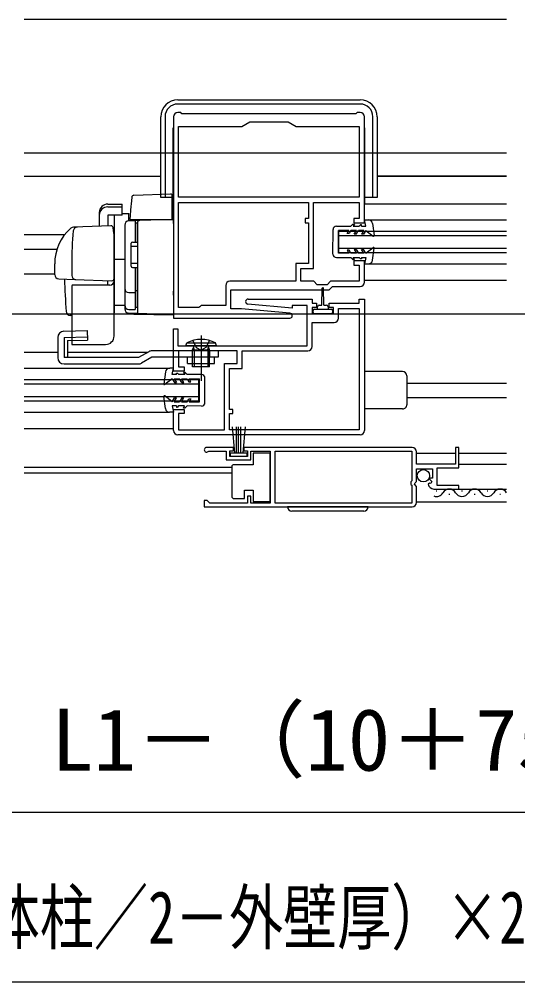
# Model space of a CAD drawing. Units: millimetres, scale not verified. Extents: x -875 to 875, y -1304 to 1297.
# Drawn here: x -550.4 to -432.9, y -859.2 to -632.2 of the extents above; entities that cross this region are included whole.
import ezdxf
from ezdxf.enums import TextEntityAlignment as Align

# ---------------------------------------------------------------- set-up
doc = ezdxf.new("R2010")
doc.units = ezdxf.units.MM
doc.header["$LTSCALE"] = 8
for name, color, linetype in [('0-3_YKK_11', 7, 'Continuous'), ('0-5_YKK_12', 2, 'Continuous'), ('0-6_YKK_13', 4, 'Continuous'), ('0-8_YKK_D', 6, 'Continuous')]:
    doc.layers.add(name, color=color, linetype=linetype)
doc.styles.add('ＭＳ ゴシック', font='')
doc.styles.get('ＭＳ ゴシック').set_extended_font_data('MS Gothic')

msp = doc.modelspace()

# ---------------------------------------------------------------- linework, layer by layer
at = {"layer": '0-3_YKK_11'}
for p, q in [((-486.548, -701.501), (-497.96, -700.503)), ((-470, -730.199), (-513, -730.199)), ((-506.75, -747.199), (-457.75, -747.199))]:
    msp.add_line(p, q, dxfattribs=at)
for points in [[(-514, -655.199), (-514, -702.699), (-486.6, -702.699)], [(-470, -654.199), (-470.7, -654.199), (-471, -654.499), (-512, -654.499), (-512.3, -654.199), (-513, -654.199)], [(-469, -694.199), (-469, -689.199), (-471.5, -689.199), (-471.5, -690.199), (-470.2, -690.199), (-470.2, -693.999), (-476.997, -693.999), (-477.797, -694.799), (-480.1, -694.799), (-480.9, -693.999), (-484, -693.999), (-484, -690.999), (-481, -690.999), (-481, -675.399), (-470.2, -675.399), (-470.2, -679.199), (-471.5, -679.199), (-471.5, -680.199), (-469, -680.199), (-469, -655.199)], [(-512.8, -675.399), (-482.2, -675.399), (-482.2, -679.199), (-483, -679.199), (-483, -680.199), (-482.2, -680.199), (-482.2, -689.799), (-485.2, -689.799), (-485.2, -693.999), (-500.7, -693.999)], [(-501.7, -694.999), (-501.7, -699.699), (-507.5, -699.699), (-507.8, -699.999), (-508, -700.199), (-512.8, -700.199), (-512.8, -675.399)], [(-498.047, -700.499), (-500.5, -700.499), (-500.5, -695.999), (-477.3, -695.999), (-476.5, -695.199), (-470, -695.199)], [(-496.4, -698.199), (-481.3, -698.199), (-481.3, -699.199), (-480.3, -699.199), (-480.3, -700.199), (-481.3, -700.199), (-481.3, -701.699), (-476.3, -701.699), (-476.3, -700.199), (-477.3, -700.199), (-477.3, -699.199), (-470.2, -699.199), (-470.2, -698.199), (-469, -698.199), (-469, -729.199)], [(-514, -729.199), (-514, -724.199), (-511.5, -724.199), (-511.5, -725.199), (-512.8, -725.199), (-512.8, -728.999), (-502, -728.999), (-502, -713.399), (-499, -713.399), (-499, -710.399), (-512.8, -710.399), (-512.8, -714.199), (-511.5, -714.199), (-511.5, -715.199), (-514, -715.199), (-514, -705.199), (-513, -705.199), (-513, -709.199), (-482.5, -709.199), (-482.5, -699.699), (-486, -699.699), (-486, -700.311), (-496.452, -699.397)], [(-475.1, -702.699), (-475.1, -700.399), (-470.2, -700.399), (-470.2, -728.999)], [(-481.3, -709.399), (-481.3, -703.699), (-476.1, -703.699)], [(-470.2, -728.999), (-500.8, -728.999), (-500.8, -725.199), (-500, -725.199), (-500, -724.199), (-500.8, -724.199), (-500.8, -714.599), (-497.8, -714.599), (-497.8, -710.399), (-482.3, -710.399)], [(-457.75, -733.199), (-497.45, -733.199), (-497.45, -733.999), (-496.55, -733.999), (-496.55, -735.299), (-500.75, -735.299), (-500.75, -733.999), (-499.85, -733.999), (-499.85, -733.199), (-506.2, -733.199)], [(-452.654, -742.999), (-446.75, -742.999), (-446.75, -742.199), (-451.85, -742.199), (-451.85, -737.999), (-446.75, -737.999), (-446.75, -733.199), (-447.55, -733.199), (-447.55, -737.099), (-456.75, -737.099), (-456.75, -734.199)], [(-505.845, -734.169), (-505.652, -734.099), (-501.55, -734.099), (-501.55, -736.099), (-495.75, -736.099), (-495.75, -734.099), (-491.253, -734.099), (-491.253, -746.299), (-495.75, -746.299), (-495.75, -744.699), (-496.55, -744.699), (-496.55, -746.299), (-505.45, -746.299), (-505.75, -745.999), (-506.05, -745.699), (-506.75, -745.699), (-506.75, -747.199)], [(-456.75, -746.199), (-456.75, -742.367), (-457.203, -741.827), (-457.05, -741.499), (-456.75, -741.199), (-456.75, -738.199), (-452.95, -738.199), (-452.95, -740.399), (-453.567, -740.399), (-453.674, -740.657), (-453.109, -741.223), (-453.379, -741.691), (-453.698, -741.606), (-453.949, -741.817)]]:
    msp.add_lwpolyline(points, dxfattribs=at)
for points in [[(-470.2, -674.199), (-512.8, -674.199), (-512.8, -657.499), (-497.905, -657.499), (-496, -656.399), (-487, -656.399), (-485.095, -657.499), (-470.2, -657.499)], [(-490.053, -734.099), (-457.85, -734.099), (-457.85, -741.099), (-458.05, -741.299), (-458.05, -741.899), (-457.85, -742.099), (-457.85, -746.299), (-490.053, -746.299)]]:
    msp.add_lwpolyline(points, close=True, dxfattribs=at)
for centre, radius, start, end in [((-513, -655.199), 1, 90.00001, 179.99999), ((-470, -655.199), 1, 0.00004, 90.00002), ((-500.7, -694.999), 1, 90.00001, 179.99999), ((-470, -694.199), 1, 270.00001, 359.99999), ((-496.4, -698.799), 0.6, 90, 265.00004), ((-498.047, -701.499), 1, 84.99956, 89.99982), ((-486.6, -702.099), 0.6, 270.00003, 84.99973), ((-476.1, -702.699), 1, 270.00001, 359.99999), ((-482.3, -709.399), 1, 270.00001, 359.99999), ((-513, -729.199), 1, 180.00001, 269.99999), ((-470, -729.199), 1, 270.00047, 0.00045), ((-506.2, -733.749), 0.55, 90.00003, 310.11942), ((-457.75, -734.199), 1, 0.00001, 89.99999), ((-452.654, -741.699), 1.3, 185.2159, 270.00002), ((-457.75, -746.199), 1, 270.00001, 359.99999)]:
    msp.add_arc(centre, radius, start, end, dxfattribs=at)
at = {"layer": '0-5_YKK_12'}
for p, q in [((-549.225, -632.2), (-435.5, -632.2)), ((-549.225, -669.2), (-517, -669.2)), ((-549.225, -669.2), (-517, -669.2)), ((-466, -669.2), (-435.5, -669.2)), ((-435.5, -669.2), (-466, -669.2)), ((-469, -675.699), (-435.5, -675.699)), ((-468.075, -679.499), (-435.5, -679.499)), ((-549.225, -683), (-539.647, -683)), ((-475, -687.199), (-475, -682.199)), ((-475, -682.199), (-435.5, -682.199)), ((-475, -683.199), (-435.5, -683.199)), ((-549.225, -686.4), (-541.462, -686.4)), ((-475, -686.199), (-435.5, -686.199)), ((-475, -687.199), (-435.5, -687.199)), ((-468.075, -689.899), (-435.5, -689.899)), ((-549.225, -692.204), (-542, -692.204)), ((-469, -693.699), (-435.5, -693.699)), ((-721, -701.7), (-147, -701.7)), ((-549.225, -710.699), (-541.3, -710.699)), ((-538.965, -710.699), (-519.998, -710.699)), ((-549.225, -714.499), (-514.905, -714.499)), ((-549.225, -717.199), (-508, -717.199)), ((-508, -722.199), (-508, -717.199)), ((-549.225, -718.199), (-508, -718.199)), ((-459, -718), (-435.5, -718)), ((-549.225, -721.199), (-508, -721.199)), ((-459, -721.4), (-435.5, -721.4)), ((-549.225, -722.199), (-508, -722.199)), ((-549.225, -724.899), (-514.923, -724.899)), ((-549.225, -728.699), (-514, -728.699)), ((-456.752, -734.499), (-447.55, -734.499)), ((-446.75, -734.499), (-435.5, -734.499)), ((-446.75, -737.099), (-435.5, -737.099)), ((-549.225, -737.8), (-500.253, -737.8)), ((-549.225, -739.2), (-500.253, -739.2)), ((-452.654, -742.999), (-435.5, -742.999)), ((-456.752, -745.999), (-435.5, -745.999))]:
    msp.add_line(p, q, dxfattribs=at)
at = {"layer": '0-6_YKK_13'}
for p, q in [((-513, -651.2), (-470, -651.2)), ((-470, -652.2), (-513, -652.2)), ((-517, -674.2), (-517, -655.2)), ((-516, -655.2), (-516, -674.2)), ((-467, -674.2), (-467, -655.2)), ((-466, -655.2), (-466, -674.2)), ((-514.1, -679.402), (-514.1, -657.8)), ((-514.1, -657.8), (-514, -657.8)), ((-469, -657.8), (-468.9, -657.8)), ((-468.9, -675.699), (-468.9, -657.8)), ((-549.225, -663.7), (-435.5, -663.7)), ((-523.843, -674.171), (-523.984, -675.788)), ((-523.362, -673.715), (-514.61, -673.41)), ((-514.3, -675.42), (-514.3, -673.709)), ((-514.1, -673.474), (-514, -673.474)), ((-469, -673.474), (-468.9, -673.474)), ((-529.5, -675.785), (-526.1, -675.785)), ((-526.1, -678.391), (-526.1, -676.448)), ((-523.984, -675.788), (-524.024, -676.245)), ((-514.1, -674.2), (-517, -674.2)), ((-514.1, -674.651), (-514, -674.651)), ((-469, -674.651), (-468.9, -674.651)), ((-466, -674.2), (-468.9, -674.2)), ((-531.5, -677.729), (-531.5, -678.391)), ((-531.5, -678.391), (-531.5, -681.021)), ((-529.5, -678.391), (-529.5, -680.951)), ((-526.1, -678.391), (-529.5, -678.391)), ((-528, -678.534), (-528, -684.278)), ((-526.1, -678.009), (-524.535, -677.982)), ((-524.535, -679.767), (-524.535, -677.982)), ((-528.744, -680.925), (-537.573, -681.233)), ((-525.5, -680.748), (-525.5, -699.628)), ((-522.017, -679.679), (-524.535, -679.767)), ((-523, -679.748), (-524.5, -679.748)), ((-523, -679.748), (-523, -684.748)), ((-523, -680.248), (-522.5, -680.248)), ((-522.5, -680.178), (-522.5, -680.678)), ((-522.5, -684.748), (-522.5, -680.248)), ((-522.5, -680.678), (-522.5, -696.124)), ((-514, -679.399), (-522.017, -679.679)), ((-515, -679.434), (-514, -679.399)), ((-514, -680.398), (-514, -679.399)), ((-514, -680.398), (-514, -696.338)), ((-475.601, -680.999), (-472.2, -680.999)), ((-472.2, -680.999), (-471.7, -680.499)), ((-471.7, -680.499), (-471.334, -680.499)), ((-471.334, -680.499), (-471.623, -680.999)), ((-471.623, -680.999), (-470.2, -680.999)), ((-470.2, -680.999), (-469.9, -680.699)), ((-469.7, -680.999), (-468.7, -680.999)), ((-467.084, -680.367), (-466.701, -683.232)), ((-536.741, -681.204), (-537.589, -681.234)), ((-528.038, -682.644), (-528.232, -681.35)), ((-528, -682.899), (-528.038, -682.644)), ((-528, -706.899), (-528, -682.599)), ((-528, -684.599), (-528, -682.899)), ((-528, -693.381), (-528, -682.899)), ((-528, -684.599), (-528, -682.899)), ((-476.407, -687.598), (-476.401, -681.798)), ((-475.107, -687.399), (-475.101, -681.999)), ((-472.662, -681.999), (-475.101, -681.999)), ((-473.066, -682.699), (-472.662, -681.999)), ((-472.604, -682.699), (-473.066, -682.699)), ((-472.2, -681.999), (-472.604, -682.699)), ((-470.862, -681.999), (-472.2, -681.999)), ((-471.381, -682.899), (-470.862, -681.999)), ((-470.92, -682.899), (-471.381, -682.899)), ((-470.92, -682.899), (-470.4, -681.999)), ((-469.162, -681.999), (-470.4, -681.999)), ((-469.162, -681.999), (-469.682, -682.899)), ((-469.22, -682.899), (-469.682, -682.899)), ((-468.7, -681.999), (-469.22, -682.899)), ((-468.7, -681.999), (-466.942, -683.368)), ((-528, -684.599), (-528, -685.199)), ((-528, -684.599), (-528, -685.199)), ((-528, -684.599), (-528, -685.199)), ((-524, -690.448), (-524, -685.048)), ((-523.7, -684.748), (-522.5, -684.748)), ((-522.5, -684.199), (-522.5, -684.699)), ((-528, -685.599), (-528, -686.199)), ((-524, -685.748), (-522.5, -685.748)), ((-472.662, -687.399), (-475.107, -687.399)), ((-473.066, -686.699), (-472.662, -687.399)), ((-472.604, -686.699), (-473.066, -686.699)), ((-472.2, -687.399), (-472.604, -686.699)), ((-470.862, -687.399), (-472.2, -687.399)), ((-471.381, -686.499), (-470.862, -687.399)), ((-470.92, -686.499), (-471.381, -686.499)), ((-470.92, -686.499), (-470.4, -687.399)), ((-469.162, -687.399), (-470.4, -687.399)), ((-469.22, -686.499), (-469.682, -686.499)), ((-469.162, -687.399), (-469.682, -686.499)), ((-468.7, -687.399), (-469.22, -686.499)), ((-468.7, -687.399), (-466.942, -686.03)), ((-467.084, -689.031), (-466.701, -686.166)), ((-542, -692.444), (-542, -689.899)), ((-538, -689.899), (-538, -692.601)), ((-528, -688.083), (-528, -688.448)), ((-528, -688.448), (-528, -699.626)), ((-528, -688.599), (-528, -689.199)), ((-525.5, -688.899), (-528, -688.855)), ((-528, -689.599), (-528, -690.199)), ((-524, -689.748), (-522.5, -689.748)), ((-475.607, -688.399), (-472.2, -688.399)), ((-472.2, -688.399), (-471.7, -688.899)), ((-471.7, -688.899), (-471.334, -688.899)), ((-471.334, -688.899), (-471.623, -688.399)), ((-471.623, -688.399), (-470.2, -688.399)), ((-470.2, -688.399), (-469.9, -688.698)), ((-469.7, -688.399), (-468.7, -688.399)), ((-523.7, -690.748), (-522.5, -690.748)), ((-523, -690.748), (-523, -700.648)), ((-522.5, -700.124), (-522.5, -690.748)), ((-522.5, -690.899), (-522.5, -691.399)), ((-541.035, -693.444), (-537.248, -693.576)), ((-537.248, -693.576), (-528.517, -693.881)), ((-529.5, -694.899), (-529.5, -693.846)), ((-538, -695.399), (-538, -708.899)), ((-529, -694.899), (-537.866, -694.899)), ((-524.5, -696.683), (-523, -696.683)), ((-523, -696.164), (-522.5, -696.164)), ((-522.5, -696.124), (-522.5, -696.606)), ((-522.5, -696.606), (-522.5, -701.602)), ((-514, -697.302), (-514, -696.338)), ((-479.05, -699.599), (-478.95, -695.645)), ((-478.55, -699.599), (-478.65, -695.645)), ((-522.5, -698.933), (-522.5, -698.481)), ((-514, -697.302), (-514, -701.999)), ((-528, -699.626), (-525.5, -699.66)), ((-528, -701.398), (-528, -701.41)), ((-524.5, -700.628), (-523, -700.628)), ((-523, -700.124), (-522.5, -700.124)), ((-522.5, -700.246), (-522.498, -700.286)), ((-481.1, -701.399), (-481.1, -700.899)), ((-480.8, -700.599), (-478.8, -700.599)), ((-480.05, -700.599), (-480.05, -699.999)), ((-479.65, -699.599), (-479.05, -699.599)), ((-478.8, -700.599), (-476.8, -700.599)), ((-478.55, -699.599), (-477.95, -699.599)), ((-477.55, -699.999), (-477.55, -700.599)), ((-476.5, -700.899), (-476.5, -701.399)), ((-538, -702.05), (-538.327, -702.038)), ((-514, -701.999), (-528, -701.754)), ((-514, -701.899), (-524.535, -701.531)), ((-476.8, -701.699), (-480.8, -701.699)), ((-539.843, -705.757), (-534.365, -705.601)), ((-534.365, -705.601), (-534.3, -707.866)), ((-541.3, -707.257), (-541.3, -711.999)), ((-539.8, -707.257), (-534.322, -707.1)), ((-539.8, -707.257), (-539.8, -711.999)), ((-538.965, -707.999), (-534.3, -707.866)), ((-538.965, -707.999), (-538.965, -711.999)), ((-509.459, -707.97), (-508.645, -709.602)), ((-507.5, -706.773), (-507.5, -717.48)), ((-505.541, -707.97), (-506.355, -709.602)), ((-538, -708.899), (-530, -708.899)), ((-503.5, -710.399), (-519.098, -710.399)), ((-511.1, -709.199), (-510.894, -708.549)), ((-503.9, -709.199), (-511.1, -709.199)), ((-510.894, -708.549), (-504.106, -708.549)), ((-509.5, -710.199), (-509.241, -709.465)), ((-509.5, -710.199), (-505.5, -710.199)), ((-509.5, -710.329), (-509.5, -710.414)), ((-509.121, -710.199), (-509.232, -709.372)), ((-509.121, -710.199), (-509.121, -714.199)), ((-508.645, -709.602), (-507.5, -710.211)), ((-507.5, -709.106), (-507.5, -715.139)), ((-506.355, -709.602), (-507.5, -710.211)), ((-505.879, -710.199), (-505.768, -709.372)), ((-505.879, -710.199), (-505.879, -714.199)), ((-505.5, -710.199), (-505.759, -709.465)), ((-505.5, -714.199), (-505.5, -710.199)), ((-505.5, -710.399), (-505.5, -711.899)), ((-503.9, -709.199), (-504.106, -708.549)), ((-503.5, -710.399), (-503.5, -711.899)), ((-522.271, -711.999), (-539.8, -711.999)), ((-519.848, -710.6), (-522.271, -711.999)), ((-510.7, -713.399), (-510.7, -711.899)), ((-504.3, -713.399), (-504.3, -711.899)), ((-539.8, -713.499), (-522.271, -713.499)), ((-510.7, -713.399), (-504.3, -713.399)), ((-515.896, -715.365), (-516.285, -718.229)), ((-514.284, -717), (-516.044, -718.365)), ((-514.284, -717), (-513.766, -717.902)), ((-513.282, -716.002), (-514.282, -716)), ((-513.822, -717.001), (-512.584, -717.004)), ((-513.822, -717.001), (-513.304, -717.903)), ((-512.782, -716.003), (-513.081, -715.703)), ((-511.359, -716.006), (-512.782, -716.003)), ((-512.066, -717.905), (-512.584, -717.004)), ((-511.604, -717.906), (-512.122, -717.005)), ((-512.122, -717.005), (-510.784, -717.008)), ((-511.647, -715.506), (-511.359, -716.006)), ((-511.281, -715.507), (-511.647, -715.506)), ((-510.782, -716.008), (-511.281, -715.507)), ((-510.784, -717.008), (-510.381, -717.709)), ((-507.381, -716.015), (-510.782, -716.008)), ((-509.919, -717.71), (-510.322, -717.009)), ((-510.322, -717.009), (-507.883, -717.014)), ((-507.888, -722.414), (-507.883, -717.014)), ((-506.588, -722.615), (-506.582, -716.815)), ((-460, -715.299), (-469, -715.299)), ((-459, -716.299), (-459, -723.099)), ((-513.766, -717.902), (-513.304, -717.903)), ((-512.066, -717.905), (-511.604, -717.906)), ((-510.381, -717.709), (-509.919, -717.71)), ((-515.914, -724.029), (-516.291, -721.163)), ((-514.295, -722.4), (-516.05, -721.028)), ((-514.295, -722.4), (-513.773, -721.501)), ((-513.833, -722.401), (-513.311, -721.502)), ((-513.773, -721.501), (-513.311, -721.502)), ((-512.073, -721.505), (-512.595, -722.404)), ((-511.612, -721.506), (-512.133, -722.405)), ((-512.073, -721.505), (-511.612, -721.506)), ((-510.795, -722.407), (-510.389, -721.708)), ((-510.389, -721.708), (-509.927, -721.709)), ((-509.927, -721.709), (-510.333, -722.408)), ((-513.297, -723.402), (-514.297, -723.4)), ((-513.833, -722.401), (-512.595, -722.404)), ((-512.797, -723.403), (-513.097, -723.702)), ((-511.374, -723.406), (-512.797, -723.403)), ((-512.133, -722.405), (-510.795, -722.407)), ((-511.664, -723.906), (-511.374, -723.406)), ((-511.298, -723.906), (-511.664, -723.906)), ((-510.797, -723.407), (-511.298, -723.906)), ((-507.39, -723.415), (-510.797, -723.407)), ((-510.333, -722.408), (-507.888, -722.414)), ((-460, -724.099), (-469, -724.099)), ((-500.186, -728.322), (-499.65, -734.449)), ((-499.15, -734.449), (-499.15, -728.299)), ((-498.65, -734.449), (-498.65, -728.299)), ((-498.15, -734.449), (-498.15, -728.299)), ((-497.114, -728.322), (-497.65, -734.449)), ((-500.253, -737.749), (-500.253, -738.249)), ((-495.253, -737.249), (-499.753, -737.249)), ((-497.253, -745.249), (-497.253, -743.249)), ((-497.253, -743.249), (-495.253, -743.249)), ((-451.9, -743.499), (-452.1, -743.499)), ((-448.9, -744.259), (-449.1, -744.259)), ((-445.9, -743.499), (-446.1, -743.499)), ((-442.9, -744.259), (-443.1, -744.259)), ((-439.9, -743.499), (-440.1, -743.499)), ((-436.9, -744.259), (-437.1, -744.259)), ((-499.753, -745.249), (-497.253, -745.249)), ((-468.1, -747.199), (-487.1, -747.199)), ((-469.1, -748.199), (-486.1, -748.199))]:
    msp.add_line(p, q, dxfattribs=at)
for points in [[(-529.5, -676.448), (-526.1, -676.448), (-526.1, -675.785)], [(-524.024, -676.245), (-524.3, -679.399), (-524.269, -679.399)], [(-524.269, -679.399), (-514.3, -679.399), (-514.3, -676.056), (-514.3, -675.42)], [(-525.5, -680.766), (-525.5, -699.722), (-525.5, -700.516)], [(-469.7, -680.999), (-469.7, -680.699), (-469.9, -680.699)], [(-468.7, -680.999), (-469, -679.499), (-468.075, -679.499)], [(-528, -684.278), (-528, -685.108), (-528, -688.854)], [(-528, -687.079), (-528, -687.119), (-528, -688.083)], [(-469.7, -688.399), (-469.7, -688.698), (-469.9, -688.698)], [(-468.7, -688.399), (-469, -689.899), (-468.075, -689.899)], [(-528, -699.626), (-528, -701.198), (-528, -701.398)], [(-505.5, -714.199), (-509.5, -714.199), (-509.5, -710.199)], [(-503.5, -711.899), (-519.098, -711.899), (-521.521, -713.298)], [(-514.282, -716), (-513.978, -714.501), (-514.903, -714.499)], [(-513.282, -716.003), (-513.281, -715.703), (-513.081, -715.703)], [(-514.297, -723.4), (-514, -724.901), (-514.925, -724.899)], [(-513.297, -723.402), (-513.298, -723.702), (-513.097, -723.702)], [(-491.253, -734.549), (-495.253, -734.549), (-495.253, -737.249)], [(-495.253, -743.249), (-495.253, -745.949), (-491.253, -745.949), (-491.253, -734.549)], [(-500.253, -738.249), (-500.253, -744.249), (-500.253, -744.749)]]:
    msp.add_lwpolyline(points, dxfattribs=at)
msp.add_lwpolyline([(-500.55, -734.449), (-496.75, -734.449), (-496.75, -735.299), (-500.55, -735.299)], close=True, dxfattribs=at)
msp.add_circle((-455.102, -739.849), 1.45, dxfattribs=at)
for centre, radius, start, end in [((-513, -655.2), 4, 90, 180), ((-470, -655.2), 4, 0, 90), ((-513, -655.2), 3, 90, 180), ((-470, -655.2), 3, 0, 90), ((-523.345, -674.215), 0.5, 91.97301, 175), ((-514.6, -673.709), 0.3, 0, 92), ((-527.5, -678.534), 0.5, 163.42965, 180), ((-528.727, -681.425), 0.5, 8.53077, 92), ((-524.5, -680.748), 1, 90, 180), ((-524.5, -680.766), 1, 92, 180), ((-522, -680.178), 0.5, 92, 180), ((-475.601, -681.799), 0.8, 90, 179.94065), ((-468.075, -680.499), 1, 7.60389, 90.00087), ((-531, -689.799), 11, 130.82814, 180.5186), ((-537.538, -682.233), 1, 92, 130.82814), ((-457, -689.911), 81, 174.46939, 179.99144), ((-536.628, -682.201), 1, 92, 174.46939), ((-466.85, -683.249), 0.15, 232.09538, 6.54312), ((-523.7, -685.048), 0.3, 90, 180), ((-475.607, -687.599), 0.8, 179.94065, 270), ((-466.85, -686.149), 0.15, 353.45688, 127.90462), ((-468.075, -688.899), 1, 269.99913, 352.39611), ((-523.7, -690.448), 0.3, 180, 270), ((-541, -692.444), 1, 180, 268), ((-424.7, -691.399), 115, 181.04239, 184.8508), ((-537, -692.601), 1, 180, 268), ((-529, -693.899), 1, 270, 0), ((-528.5, -693.381), 0.5, 268, 0), ((-537, -695.399), 1, 150, 180), ((-524.5, -695.683), 1, 180, 270), ((-478.8, -695.649), 0.15, 1.52685, 178.4735), ((-538.292, -701.039), 1, 184.8508, 268), ((-524.5, -699.628), 1, 180, 270), ((-524.5, -700.532), 1, 180, 268), ((-480.8, -700.899), 0.3, 90, 180), ((-480.8, -701.399), 0.3, 180, 270), ((-479.65, -699.999), 0.4, 90, 180), ((-477.95, -699.999), 0.4, 0.00219, 90), ((-476.8, -700.899), 0.3, 0, 90), ((-476.8, -701.399), 0.3, 270, 0), ((-539.8, -707.257), 1.5, 91.63658, 180), ((-530, -706.899), 2, 270, 0), ((-507.5, -714.899), 7.2, 61.87782, 118.12218), ((-519.098, -711.899), 1.5, 90, 120), ((-509.43, -709.399), 0.2, 340.57815, 90), ((-505.57, -709.399), 0.2, 90, 199.42185), ((-539.8, -711.999), 1.5, 180, 270), ((-522.271, -711.999), 1.5, 270, 300), ((-514.905, -715.499), 1, 89.88043, 172.27742), ((-507.382, -716.815), 0.8, 359.94065, 89.88131), ((-460, -716.299), 1, 0.00087, 90), ((-516.136, -718.247), 0.15, 173.33819, 307.78593), ((-516.142, -721.146), 0.15, 51.97669, 186.42443), ((-514.923, -723.899), 1, 187.4852, 269.88218), ((-507.388, -722.615), 0.8, 269.88131, 359.94065), ((-460, -723.099), 1, 270, 0.00087), ((-499.753, -737.749), 0.5, 90, 179.99995), ((-452, -743.04), 1.718, 247.62301, 330.80063), ((-449, -744.717), 1.718, 29.19064, 150.80936), ((-446, -743.04), 1.718, 209.19937, 330.80063), ((-443, -744.717), 1.718, 29.19064, 150.80936), ((-440, -743.04), 1.718, 209.19937, 330.80063), ((-437, -744.717), 1.718, 29.19064, 150.80936), ((-499.753, -744.749), 0.5, 180.00001, 270), ((-486.1, -747.199), 1, 180, 270), ((-469.1, -747.199), 1, 270, 0)]:
    msp.add_arc(centre, radius, start, end, dxfattribs=at)
for centre in [(-529.5, -677.729), (-529.5, -678.391)]:
    msp.add_ellipse(centre, major_axis=(2, 0), ratio=0.971846, start_param=1.5707963, end_param=3.1415927, dxfattribs=at)
at = {"layer": '0-8_YKK_D'}
for p, q in [((-634, -819.2), (-231.5, -819.2)), ((-671.5, -859.2), (-194.5, -859.2))]:
    msp.add_line(p, q, dxfattribs=at)

# ---------------------------------------------------------------- texts
at = {"layer": '0-8_YKK_D', "style": 'ＭＳ ゴシック'}
msp.add_text('L1－（10＋75）×2', height=14.66, dxfattribs=at).set_placement((-542.807, -813.814), align=Align.BOTTOM_LEFT)
at = {"layer": '0-8_YKK_D', "style": 'ＭＳ ゴシック', "width": 0.75}
msp.add_text('L1－20＝L－（躯体柱／2－外壁厚）×2－（10＋37.5）×2', height=12.46, dxfattribs=at).set_placement((-653.771, -853.978), align=Align.BOTTOM_LEFT)

doc.saveas('drawing.dxf')
